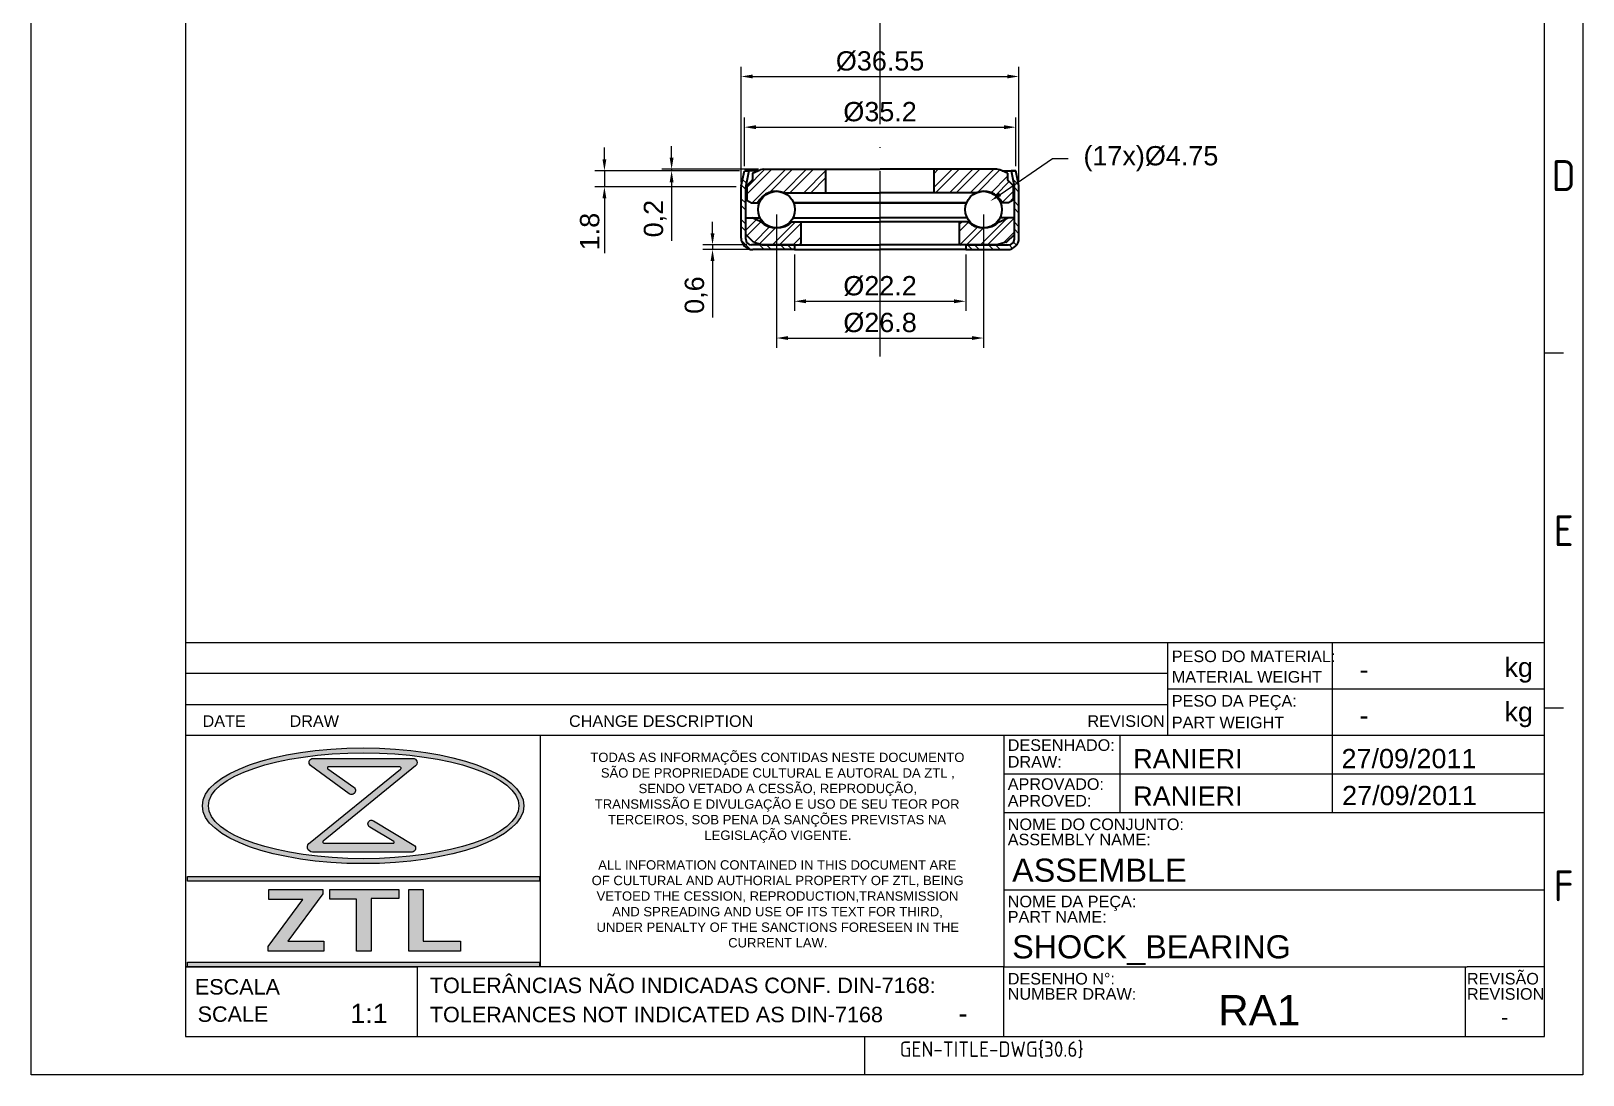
# Model space of a CAD drawing. Header units: millimetres. Extents: x 3311 to 3512, y 1102 to 1383.
# Drawn here: x 3311 to 3512, y 1101.5 to 1236.8 of the extents above; entities that cross this region are included whole.
import ezdxf
from ezdxf import colors
from ezdxf.entities.mleader import LeaderData, LeaderLine
from ezdxf.enums import TextEntityAlignment as Align
from ezdxf.math import Vec2, Vec3

# ---------------------------------------------------------------- set-up
doc = ezdxf.new("R2010")
doc.units = ezdxf.units.MM
doc.linetypes.add('ACAD_ISO04W100', pattern=[30, 24, -3, 0, -3])
for name, color, linetype, lineweight in [('AM_0', 7, 'Continuous', 40), ('AM_4', 1, 'ACAD_ISO04W100', 25), ('AM_5', 3, 'Continuous', 25), ('AM_7', 4, 'Continuous', 35)]:
    doc.layers.add(name, color=color, linetype=linetype, lineweight=lineweight)
doc.styles.add('ACISOTS', font='isocp.shx', dxfattribs={"height": 1})
doc.styles.get("Standard").update_dxf_attribs({"font": 'arial.ttf'})
doc.dimstyles.new('ISO-25', dxfattribs={"dimtxt": 2.5, "dimasz": 1.5, "dimexe": 1.25, "dimexo": 0.625, "dimtad": 1, "dimtxsty": 'Standard', "dimcen": 2.5, "dimadec": 0, "dimazin": 0, "dimtfac": 1, "dimtmove": 0, "dimatfit": 3, "dimfxl": 1, "dimarcsym": 0})

# ---------------------------------------------------------------- blocks, each defined once
blk = doc.blocks.new('*D30')
at = {"layer": 'AM_5', "color": 0, "lineweight": -2}
for p, q in [((3409.89, 1207.83), (3409.89, 1200.51)), ((3432.08, 1207.83), (3432.08, 1200.51)), ((3411.39, 1201.76), (3430.58, 1201.76))]:
    blk.add_line(p, q, dxfattribs=at)
at = {"layer": 'AM_5', "color": 0}
for points in [[(3411.39, 1202.01), (3411.39, 1201.51), (3409.89, 1201.76)], [(3430.58, 1202.01), (3430.58, 1201.51), (3432.08, 1201.76)]]:
    blk.add_solid(points, dxfattribs=at)
at = {"layer": 'Defpoints', "color": 0}
for p in [(3409.89, 1208.46), (3432.08, 1208.46), (3432.08, 1201.76)]:
    blk.add_point(p, dxfattribs=at)
at = {"layer": 'AM_5', "color": 0, "insert": (3420.99, 1203.73), "char_height": 2.5, "attachment_point": 5}
blk.add_mtext('%%C22.2', dxfattribs=at)
blk = doc.blocks.new('*D31')
at = {"layer": 'AM_5', "color": 0, "lineweight": -2}
for p, q in [((3407.57, 1213.01), (3407.57, 1195.75)), ((3434.4, 1213.01), (3434.4, 1195.75)), ((3409.07, 1197), (3432.9, 1197))]:
    blk.add_line(p, q, dxfattribs=at)
at = {"layer": 'AM_5', "color": 0}
for points in [[(3409.07, 1197.25), (3409.07, 1196.75), (3407.57, 1197)], [(3432.9, 1197.25), (3432.9, 1196.75), (3434.4, 1197)]]:
    blk.add_solid(points, dxfattribs=at)
at = {"layer": 'Defpoints', "color": 0}
for p in [(3407.57, 1213.63), (3434.4, 1213.63), (3434.4, 1197)]:
    blk.add_point(p, dxfattribs=at)
at = {"layer": 'AM_5', "color": 0, "insert": (3420.99, 1198.97), "char_height": 2.5, "attachment_point": 5}
blk.add_mtext('%%C26.8', dxfattribs=at)
blk = doc.blocks.new('*D32')
at = {"layer": 'AM_5', "color": 0, "lineweight": -2}
for p, q in [((3403.41, 1219.28), (3403.41, 1225.56)), ((3404.91, 1224.31), (3437.06, 1224.31)), ((3438.56, 1219.28), (3438.56, 1225.56))]:
    blk.add_line(p, q, dxfattribs=at)
at = {"layer": 'AM_5', "color": 0}
for points in [[(3404.91, 1224.56), (3404.91, 1224.06), (3403.41, 1224.31)], [(3437.06, 1224.56), (3437.06, 1224.06), (3438.56, 1224.31)]]:
    blk.add_solid(points, dxfattribs=at)
at = {"layer": 'Defpoints', "color": 0}
for p in [(3438.56, 1224.31), (3403.41, 1218.66), (3438.56, 1218.66)]:
    blk.add_point(p, dxfattribs=at)
at = {"layer": 'AM_5', "color": 0, "insert": (3420.99, 1226.28), "char_height": 2.5, "attachment_point": 5}
blk.add_mtext('%%C35.2', dxfattribs=at)
blk = doc.blocks.new('*D33')
at = {"layer": 'AM_5', "color": 0, "lineweight": -2}
for p, q in [((3402.99, 1217.2), (3402.99, 1232.13)), ((3404.49, 1230.88), (3437.48, 1230.88)), ((3438.98, 1217.2), (3438.98, 1232.13))]:
    blk.add_line(p, q, dxfattribs=at)
at = {"layer": 'AM_5', "color": 0}
for points in [[(3404.49, 1231.13), (3404.49, 1230.63), (3402.99, 1230.88)], [(3437.48, 1231.13), (3437.48, 1230.63), (3438.98, 1230.88)]]:
    blk.add_solid(points, dxfattribs=at)
at = {"layer": 'Defpoints', "color": 0}
for p in [(3438.98, 1230.88), (3402.99, 1216.58), (3438.98, 1216.58)]:
    blk.add_point(p, dxfattribs=at)
at = {"layer": 'AM_5', "color": 0, "insert": (3420.99, 1232.85), "char_height": 2.5, "attachment_point": 5}
blk.add_mtext('%%C36.55', dxfattribs=at)
blk = doc.blocks.new('*D34')
at = {"layer": 'AM_5', "color": 0, "lineweight": -2}
for p, q in [((3399.29, 1210.56), (3399.29, 1212.06)), ((3403.72, 1209.06), (3398.04, 1209.06)), ((3403.87, 1208.46), (3398.04, 1208.46)), ((3399.29, 1209.06), (3399.29, 1208.46)), ((3399.29, 1206.96), (3399.29, 1199.66))]:
    blk.add_line(p, q, dxfattribs=at)
at = {"layer": 'AM_5', "color": 0}
for points in [[(3399.04, 1210.56), (3399.54, 1210.56), (3399.29, 1209.06)], [(3399.04, 1206.96), (3399.54, 1206.96), (3399.29, 1208.46)]]:
    blk.add_solid(points, dxfattribs=at)
at = {"layer": 'Defpoints', "color": 0}
for p in [(3399.29, 1208.46), (3404.34, 1209.06), (3404.49, 1208.46)]:
    blk.add_point(p, dxfattribs=at)
at = {"layer": 'AM_5', "color": 0, "insert": (3397.17, 1202.56), "char_height": 2.5, "attachment_point": 5, "rotation": 90}
blk.add_mtext('0,6', dxfattribs=at)
blk = doc.blocks.new('*D35')
at = {"layer": 'AM_5', "color": 0, "lineweight": -2}
for p, q in [((3393.99, 1220.36), (3393.99, 1221.86)), ((3405.24, 1218.86), (3392.74, 1218.86)), ((3402.79, 1218.66), (3392.74, 1218.66)), ((3393.99, 1218.86), (3393.99, 1218.66)), ((3393.99, 1217.16), (3393.99, 1209.58))]:
    blk.add_line(p, q, dxfattribs=at)
at = {"layer": 'AM_5', "color": 0}
for points in [[(3393.74, 1220.36), (3394.24, 1220.36), (3393.99, 1218.86)], [(3393.74, 1217.16), (3394.24, 1217.16), (3393.99, 1218.66)]]:
    blk.add_solid(points, dxfattribs=at)
at = {"layer": 'Defpoints', "color": 0}
for p in [(3393.99, 1218.66), (3403.41, 1218.66), (3405.86, 1218.86)]:
    blk.add_point(p, dxfattribs=at)
at = {"layer": 'AM_5', "color": 0, "insert": (3391.87, 1212.47), "char_height": 2.5, "attachment_point": 5, "rotation": 90}
blk.add_mtext('0,2', dxfattribs=at)
blk = doc.blocks.new('*D36')
at = {"layer": 'AM_5', "color": 0, "lineweight": -2}
for p, q in [((3385.29, 1220.16), (3385.29, 1221.66)), ((3402.79, 1218.66), (3384.04, 1218.66)), ((3385.29, 1218.66), (3385.29, 1216.58)), ((3402.37, 1216.58), (3384.04, 1216.58)), ((3385.29, 1215.08), (3385.29, 1208.01))]:
    blk.add_line(p, q, dxfattribs=at)
at = {"layer": 'AM_5', "color": 0}
for points in [[(3385.04, 1220.16), (3385.54, 1220.16), (3385.29, 1218.66)], [(3385.04, 1215.08), (3385.54, 1215.08), (3385.29, 1216.58)]]:
    blk.add_solid(points, dxfattribs=at)
at = {"layer": 'Defpoints', "color": 0}
for p in [(3403.41, 1218.66), (3385.29, 1216.58), (3402.99, 1216.58)]:
    blk.add_point(p, dxfattribs=at)
at = {"layer": 'AM_5', "color": 0, "insert": (3383.39, 1210.79), "char_height": 2.5, "attachment_point": 5, "rotation": 90}
blk.add_mtext('1.8', dxfattribs=at)

msp = doc.modelspace()

# ---------------------------------------------------------------- hatches: boundary and pattern name
h = msp.add_hatch(color=256)
edge = h.paths.add_edge_path()
edge.add_ellipse((3354.036, 1136.406), major_axis=(20.817, 0), ratio=0.3599074, start_angle=191.45916, end_angle=452.8175)
edge.add_ellipse((3354.036, 1136.406), major_axis=(20.817, 0), ratio=0.3599074, start_angle=92.8175, end_angle=191.45916)
edge = h.paths.add_edge_path(flags=16)
edge.add_ellipse((3354.1, 1136.406), major_axis=(20.11, 0), ratio=0.3406642, start_angle=93.06698, end_angle=371.45916)
edge.add_ellipse((3354.1, 1136.406), major_axis=(20.11, 0), ratio=0.3406642, start_angle=11.45916, end_angle=93.06698)
h = msp.add_hatch(color=256)
edge = h.paths.add_edge_path()
edge.add_line((3358.887, 1141.153), (3347.17, 1131.663))
edge.add_arc((3347.482, 1131.079), 0.662, 118.14094, 270)
edge.add_line((3347.482, 1130.417), (3360.368, 1130.417))
edge.add_arc((3360.352, 1130.905), 0.488, 271.96853, 418.91083)
edge.add_line((3360.604, 1131.323), (3355.386, 1134.47))
edge.add_arc((3355.139, 1134.064), 0.475, 58.66819, 238.80525)
edge.add_line((3354.893, 1133.658), (3358.01, 1131.77))
edge.add_arc((3357.941, 1131.672), 0.12, -90, 54.65447, ccw=False)
edge.add_line((3357.941, 1131.552), (3348.96, 1131.552))
edge.add_arc((3348.986, 1131.717), 0.167, 129.23635, 260.82262, ccw=False)
edge.add_line((3348.881, 1131.846), (3360.811, 1141.589))
edge.add_arc((3360.5, 1142.017), 0.529, 306.0702, 450)
edge.add_line((3360.5, 1142.546), (3347.563, 1142.546))
edge.add_arc((3347.543, 1142.034), 0.513, 87.72721, 233.74708)
edge.add_line((3347.239, 1141.62), (3352.209, 1137.976))
edge.add_arc((3352.529, 1138.394), 0.527, 232.47139, 414.7334)
edge.add_line((3352.834, 1138.824), (3349.485, 1141.191))
edge.add_arc((3349.552, 1141.319), 0.144, 90, 242.52347, ccw=False)
edge.add_line((3349.552, 1141.463), (3358.805, 1141.463))
edge.add_arc((3358.776, 1141.289), 0.176, -50.99642, 80.76554, ccw=False)
for points in [[(3331.308, 1126.637), (3376.9, 1126.637), (3376.9, 1127.242), (3331.308, 1127.242)], [(3341.737, 1118.191), (3341.737, 1117.592), (3348.93, 1117.592), (3348.93, 1118.857), (3344.268, 1118.857), (3348.797, 1124.982), (3348.797, 1125.581), (3341.803, 1125.581), (3341.803, 1124.25), (3346.233, 1124.25)], [(3349.729, 1124.316), (3353.193, 1124.316), (3353.193, 1117.592), (3355.091, 1117.592), (3355.091, 1124.383), (3358.655, 1124.383), (3358.655, 1125.581), (3349.729, 1125.581)], [(3366.648, 1117.559), (3366.648, 1118.857), (3361.819, 1118.857), (3361.819, 1125.581), (3359.954, 1125.581), (3359.954, 1117.559)], [(3376.9, 1116.144), (3331.308, 1116.144), (3331.308, 1115.54), (3376.9, 1115.54)]]:
    msp.add_hatch(color=256).paths.add_polyline_path(points)
at = {"layer": 'AM_7'}
h = msp.add_hatch(dxfattribs=at)
h.set_pattern_fill('ANSI32', color=256, scale=0.2, angle=90, style=0)
h.set_pattern_definition([(135, (-194.4143, -43.1732), (-1.3470384, -1.3470384), []), (135, (-194.4143, -42.2752), (-1.3470384, -1.3470384), [])])
h.paths.add_polyline_path([(3403.59, 1216.579, -0.0518085), (3403.606, 1216.733), (3404.01, 1218.656), (3403.41, 1218.656), (3403.006, 1216.733, 0.0518085), (3402.99, 1216.579), (3402.99, 1209.956, 0.4142136), (3404.49, 1208.456), (3409.89, 1208.456), (3409.89, 1209.056), (3404.34, 1209.056, -0.4142136), (3403.59, 1209.806)])
h.paths.add_polyline_path([(3438.981, 1216.579, 0.0518085), (3438.965, 1216.733), (3438.56, 1218.656), (3437.96, 1218.656), (3438.365, 1216.733, -0.0518085), (3438.381, 1216.579), (3438.381, 1209.806, -0.4142136), (3437.631, 1209.056), (3432.081, 1209.056), (3432.081, 1208.456), (3437.481, 1208.456, 0.4142136), (3438.981, 1209.956)])
h = msp.add_hatch(dxfattribs=at)
h.set_pattern_fill('ANSI32', color=256, scale=0.2, style=0)
h.set_pattern_definition([(45, (-194.4143, -43.1732), (-1.3470384, 1.3470384), []), (45, (-193.5163, -43.1732), (-1.3470384, 1.3470384), [])])
h.paths.add_polyline_path([(3413.985, 1218.856), (3405.863, 1218.856, 0.0990195), (3405.478, 1218.78), (3404.463, 1218.356), (3404.463, 1217.476, -0.4142136), (3404.343, 1217.356), (3404.337, 1217.356), (3403.735, 1216.754), (3403.735, 1214.853), (3404.335, 1214.506), (3405.125, 1214.506, -0.3886312), (3408.605, 1215.806), (3413.985, 1215.806)])
h.paths.add_polyline_path([(3437.508, 1217.476), (3437.508, 1218.356), (3436.493, 1218.78, 0.0990195), (3436.108, 1218.856), (3427.985, 1218.856), (3427.985, 1215.806), (3433.366, 1215.806, -0.3886312), (3436.845, 1214.506), (3437.635, 1214.506), (3438.235, 1214.853), (3438.235, 1216.754), (3437.634, 1217.356), (3437.628, 1217.356, -0.4142136)])
h.paths.add_polyline_path([(3410.74, 1212.056), (3409.615, 1212.056, -0.3922323), (3405.535, 1212.056), (3404.435, 1212.556), (3403.59, 1212.556), (3403.59, 1210.406), (3404.59, 1209.406), (3404.64, 1209.406), (3405.84, 1209.056), (3409.89, 1209.056), (3410.54, 1209.056, 0.4142136), (3410.74, 1209.256)])
h.paths.add_polyline_path([(3438.381, 1212.556), (3437.536, 1212.556), (3436.436, 1212.056, -0.3922323), (3432.356, 1212.056), (3431.231, 1212.056), (3431.231, 1209.256, 0.4142136), (3431.431, 1209.056), (3432.081, 1209.056), (3436.131, 1209.056), (3437.331, 1209.406), (3437.381, 1209.406), (3438.381, 1210.406)])

# ---------------------------------------------------------------- linework, layer by layer
at = {"color": 135, "lineweight": 25}
for p, q in [((3311.026, 1101.54), (3311.026, 1382.54)), ((3512.026, 1382.54), (3512.026, 1101.54)), ((3509.526, 1195.04), (3507.026, 1195.04)), ((3509.526, 1149.04), (3507.026, 1149.04)), ((3419.026, 1101.54), (3419.026, 1106.54)), ((3512.026, 1101.54), (3311.026, 1101.54))]:
    msp.add_line(p, q, dxfattribs=at)
for p, q in [((3331.026, 1377.54), (3331.026, 1106.54)), ((3507.026, 1106.54), (3507.026, 1377.54)), ((3331.026, 1157.54), (3507.026, 1157.54)), ((3331.026, 1157.54), (3331.026, 1106.54)), ((3331.026, 1157.54), (3458.273, 1157.54)), ((3458.273, 1145.54), (3458.273, 1157.54)), ((3479.526, 1157.54), (3479.526, 1151.54)), ((3507.026, 1106.54), (3507.026, 1157.54)), ((3458.273, 1153.54), (3331.026, 1153.54)), ((3458.273, 1151.54), (3507.026, 1151.54)), ((3479.526, 1151.54), (3479.526, 1145.54)), ((3331.026, 1149.54), (3458.273, 1149.54)), ((3331.026, 1145.54), (3437.026, 1145.54)), ((3376.959, 1145.54), (3376.959, 1115.54)), ((3437.026, 1145.54), (3437.026, 1126.54)), ((3437.026, 1145.54), (3507.026, 1145.54)), ((3452.026, 1145.54), (3452.026, 1135.54)), ((3479.526, 1145.54), (3479.526, 1135.54)), ((3347.563, 1142.546), (3360.5, 1142.546)), ((3437.026, 1140.54), (3507.026, 1140.54)), ((3437.026, 1135.54), (3507.026, 1135.54)), ((3331.308, 1126.637), (3331.308, 1127.242)), ((3331.308, 1127.242), (3376.9, 1127.242)), ((3376.9, 1126.637), (3331.308, 1126.637)), ((3376.9, 1127.242), (3376.9, 1126.637)), ((3437.026, 1126.54), (3437.026, 1115.54)), ((3341.737, 1118.191), (3346.233, 1124.25)), ((3341.803, 1124.25), (3341.803, 1125.581)), ((3341.803, 1125.581), (3348.797, 1125.581)), ((3346.233, 1124.25), (3341.803, 1124.25)), ((3348.797, 1124.982), (3344.268, 1118.857)), ((3348.797, 1125.581), (3348.797, 1124.982)), ((3349.729, 1124.316), (3349.729, 1125.581)), ((3349.729, 1125.581), (3358.655, 1125.581)), ((3353.193, 1124.316), (3349.729, 1124.316)), ((3353.193, 1117.592), (3353.193, 1124.316)), ((3355.091, 1124.383), (3355.091, 1117.592)), ((3358.655, 1124.383), (3355.091, 1124.383)), ((3358.655, 1125.581), (3358.655, 1124.383)), ((3359.954, 1117.559), (3359.954, 1125.581)), ((3359.954, 1125.581), (3361.819, 1125.581)), ((3361.819, 1125.581), (3361.819, 1118.857)), ((3437.026, 1125.54), (3507.026, 1125.54)), ((3341.737, 1117.592), (3341.737, 1118.191)), ((3348.93, 1117.592), (3341.737, 1117.592)), ((3344.268, 1118.857), (3348.93, 1118.857)), ((3348.93, 1118.857), (3348.93, 1117.592)), ((3355.091, 1117.592), (3353.193, 1117.592)), ((3361.819, 1118.857), (3366.648, 1118.857)), ((3366.648, 1118.857), (3366.648, 1117.559)), ((3331.308, 1116.144), (3376.9, 1116.144)), ((3331.308, 1115.54), (3331.308, 1116.144)), ((3366.648, 1117.559), (3359.954, 1117.559)), ((3376.9, 1116.144), (3376.9, 1115.54)), ((3331.026, 1115.54), (3361.026, 1115.54)), ((3437.026, 1115.54), (3331.026, 1115.54)), ((3376.9, 1115.54), (3331.308, 1115.54)), ((3361.026, 1115.54), (3361.026, 1106.54)), ((3437.026, 1106.54), (3437.026, 1115.54)), ((3437.026, 1115.54), (3497.026, 1115.54)), ((3496.779, 1115.54), (3496.779, 1106.54)), ((3507.026, 1115.54), (3497.026, 1115.54)), ((3331.026, 1106.54), (3507.026, 1106.54)), ((3331.026, 1106.54), (3507.026, 1106.54))]:
    msp.add_line(p, q)
msp.add_lwpolyline([(3347.563, 1142.546), (3360.5, 1142.546, -0.7260746), (3360.811, 1141.589), (3348.881, 1131.846, 0.646844), (3348.96, 1131.552), (3357.941, 1131.552, 0.7309147), (3358.01, 1131.77), (3354.893, 1133.658, -1.0011968), (3355.386, 1134.47), (3360.604, 1131.323, -0.7463434), (3360.368, 1130.417), (3347.482, 1130.417, -0.7802957), (3347.17, 1131.663), (3358.887, 1141.153, 0.6479319), (3358.805, 1141.463), (3349.552, 1141.463, 0.7849705), (3349.485, 1141.191), (3352.834, 1138.824, -1.0199372), (3352.209, 1137.976), (3347.239, 1141.62, -0.7400952), (3347.563, 1142.546, -0.2577936)], format="xyb")
for centre, major_axis, ratio in [((3354.036, 1136.406), (-20.817, 0), 0.3599074), ((3354.1, 1136.406), (-20.11, 0), 0.3406642)]:
    msp.add_ellipse(centre, major_axis=major_axis, ratio=ratio)
at = {"layer": 'AM_0'}
for p, q in [((3403.006, 1216.733), (3403.41, 1218.656)), ((3405.183, 1218.656), (3403.41, 1218.656)), ((3403.41, 1218.656), (3404.01, 1218.656)), ((3404.01, 1218.656), (3403.606, 1216.733)), ((3404.463, 1218.356), (3405.478, 1218.78)), ((3404.463, 1218.356), (3404.463, 1217.476)), ((3405.863, 1218.856), (3420.985, 1218.856)), ((3413.985, 1215.806), (3413.985, 1218.856)), ((3436.108, 1218.856), (3420.985, 1218.856)), ((3427.985, 1215.806), (3427.985, 1218.856)), ((3437.508, 1218.356), (3436.493, 1218.78)), ((3436.788, 1218.656), (3438.56, 1218.656)), ((3437.508, 1218.356), (3437.508, 1217.476)), ((3438.56, 1218.656), (3437.96, 1218.656)), ((3437.96, 1218.656), (3438.365, 1216.733)), ((3438.965, 1216.733), (3438.56, 1218.656)), ((3402.99, 1209.956), (3402.99, 1216.579)), ((3403.59, 1209.806), (3403.59, 1216.579)), ((3403.735, 1216.754), (3404.337, 1217.356)), ((3403.735, 1216.754), (3403.735, 1214.853)), ((3404.343, 1217.356), (3404.337, 1217.356)), ((3437.628, 1217.356), (3437.634, 1217.356)), ((3438.235, 1216.754), (3437.634, 1217.356)), ((3438.235, 1216.754), (3438.235, 1214.853)), ((3438.381, 1209.806), (3438.381, 1216.579)), ((3438.981, 1209.956), (3438.981, 1216.579)), ((3403.735, 1214.853), (3404.335, 1214.506)), ((3404.335, 1214.506), (3405.367, 1214.506)), ((3408.605, 1215.806), (3420.985, 1215.806)), ((3420.985, 1214.506), (3409.783, 1214.506)), ((3409.783, 1214.506), (3420.985, 1214.506)), ((3433.366, 1215.806), (3420.985, 1215.806)), ((3432.188, 1214.506), (3420.985, 1214.506)), ((3420.985, 1214.506), (3432.188, 1214.506)), ((3437.635, 1214.506), (3436.604, 1214.506)), ((3438.235, 1214.853), (3437.635, 1214.506)), ((3403.59, 1210.406), (3403.59, 1212.556)), ((3403.59, 1212.556), (3405.14, 1212.556)), ((3404.435, 1212.556), (3405.457, 1212.556)), ((3405.535, 1212.056), (3404.435, 1212.556)), ((3405.535, 1212.056), (3405.797, 1212.056)), ((3409.353, 1212.056), (3420.99, 1212.056)), ((3409.353, 1212.056), (3420.99, 1212.056)), ((3409.353, 1212.056), (3409.615, 1212.056)), ((3409.693, 1212.556), (3420.99, 1212.556)), ((3410.74, 1212.056), (3410.74, 1209.256)), ((3432.278, 1212.556), (3420.981, 1212.556)), ((3432.618, 1212.056), (3420.981, 1212.056)), ((3432.618, 1212.056), (3420.981, 1212.056)), ((3431.231, 1212.056), (3431.231, 1209.256)), ((3432.618, 1212.056), (3432.356, 1212.056)), ((3436.436, 1212.056), (3436.174, 1212.056)), ((3436.436, 1212.056), (3437.536, 1212.556)), ((3437.536, 1212.556), (3436.514, 1212.556)), ((3438.381, 1212.556), (3436.831, 1212.556)), ((3438.381, 1210.406), (3438.381, 1212.556)), ((3404.59, 1209.406), (3403.59, 1210.406)), ((3437.381, 1209.406), (3438.381, 1210.406)), ((3409.89, 1209.056), (3404.34, 1209.056)), ((3409.89, 1208.456), (3404.49, 1208.456)), ((3404.64, 1209.406), (3404.59, 1209.406)), ((3404.64, 1209.406), (3405.84, 1209.056)), ((3405.74, 1209.056), (3420.99, 1209.056)), ((3405.74, 1209.056), (3420.99, 1209.056)), ((3409.89, 1209.056), (3420.99, 1209.056)), ((3409.89, 1209.056), (3409.89, 1208.456)), ((3409.89, 1209.056), (3420.99, 1209.056)), ((3409.89, 1208.456), (3420.985, 1208.456)), ((3436.231, 1209.056), (3420.981, 1209.056)), ((3436.231, 1209.056), (3420.981, 1209.056)), ((3432.081, 1209.056), (3420.981, 1209.056)), ((3432.081, 1209.056), (3420.981, 1209.056)), ((3432.081, 1208.456), (3420.985, 1208.456)), ((3432.081, 1209.056), (3432.081, 1208.456)), ((3432.081, 1209.056), (3437.631, 1209.056)), ((3432.081, 1208.456), (3437.481, 1208.456)), ((3437.331, 1209.406), (3436.131, 1209.056)), ((3437.331, 1209.406), (3437.381, 1209.406))]:
    msp.add_line(p, q, dxfattribs=at)
for centre in [(3407.575, 1213.631), (3434.396, 1213.631)]:
    msp.add_circle(centre, 2.375, dxfattribs=at)
for centre, radius, start, end in [((3405.863, 1217.856), 1, 90, 112.61986), ((3436.108, 1217.856), 1, 67.38014, 90), ((3403.74, 1216.579), 0.75, 168.13698, 180), ((3404.34, 1216.579), 0.75, 168.13698, 180), ((3404.343, 1217.476), 0.12, 270, 0), ((3437.628, 1217.476), 0.12, 180, 270), ((3437.631, 1216.579), 0.75, 0, 11.86302), ((3438.231, 1216.579), 0.75, 0, 11.86302), ((3407.575, 1213.256), 2.75, 68.0136, 152.96431), ((3434.396, 1213.256), 2.75, 27.03569, 111.9864), ((3407.575, 1214.256), 3, 227.16657, 312.83343), ((3434.396, 1214.256), 3, 227.16657, 312.83343), ((3404.49, 1209.956), 1.5, 180, 270), ((3404.34, 1209.806), 0.75, 180, 270), ((3410.54, 1209.256), 0.2, 270, 0), ((3431.431, 1209.256), 0.2, 180, 270), ((3437.481, 1209.956), 1.5, 270, 0), ((3437.631, 1209.806), 0.75, 270, 0)]:
    msp.add_arc(centre, radius, start, end, dxfattribs=at)
at = {"layer": 'AM_4'}
msp.add_line((3420.985, 1194.622), (3420.985, 1349.027), dxfattribs=at)

# ---------------------------------------------------------------- texts
at = {"color": 135, "lineweight": 25, "style": 'ACISOTS'}
for s, p in [('D', (3509.526, 1218.04)), ('E', (3509.526, 1172.04)), ('F', (3509.526, 1126.04))]:
    msp.add_text(s, height=4, dxfattribs=at).set_placement(p, align=Align.MIDDLE)
for s, height, p in [('PESO DO MATERIAL:', 1.5, (3458.777, 1155.018)), ('MATERIAL WEIGHT', 1.5, (3458.777, 1152.361)), ('kg', 2.5, (3501.858, 1153.1)), ('PESO DA PEÇA:', 1.5, (3458.777, 1149.253)), ('kg', 2.5, (3501.858, 1147.332)), ('DATE', 1.5, (3333.241, 1146.629)), ('DRAW', 1.5, (3344.509, 1146.629)), ('CHANGE DESCRIPTION', 1.5, (3380.703, 1146.629)), ('REVISION', 1.5, (3447.852, 1146.629)), ('PART WEIGHT', 1.5, (3458.777, 1146.454)), ('DESENHADO:', 1.5, (3437.529, 1143.52)), ('DRAW:', 1.5, (3437.529, 1141.363)), ('APROVADO:', 1.5, (3437.529, 1138.469)), ('APROVED:', 1.5, (3437.529, 1136.311)), ('NOME DO CONJUNTO:', 1.5, (3437.529, 1133.259)), ('ASSEMBLY NAME:', 1.5, (3437.529, 1131.284)), ('NOME DA PEÇA:', 1.5, (3437.529, 1123.259)), ('PART NAME:', 1.5, (3437.529, 1121.284)), ('ESCALA', 2, (3332.238, 1111.958)), ('TOLERÂNCIAS NÃO INDICADAS CONF. DIN-7168:', 2, (3362.682, 1112.144)), ('DESENHO N%%d:', 1.5, (3437.529, 1113.259)), ('REVISÃO', 1.5, (3497.002, 1113.259)), ('NUMBER DRAW:', 1.5, (3437.529, 1111.284)), ('REVISION', 1.5, (3497.002, 1111.284)), ('SCALE', 2, (3332.599, 1108.424)), ('TOLERANCES NOT INDICATED AS DIN-7168', 2, (3362.682, 1108.369))]:
    msp.add_text(s, height=height).set_placement(p)
at = {"linetype": 'Continuous', "char_height": 1.21, "attachment_point": 1}
for s, insert in [('\\pi-0.030453;TODAS AS INFORMAÇÕES CONTIDAS NESTE DOCUMENTO \\P\\pi1.3368;SÃO DE PROPRIEDADE CULTURAL E AUTORAL DA ZTL , \\P\\pi6.2214;SENDO VETADO A CESSÃO, REPRODUÇÃO, \\P\\pi0.5502;TRANSMISSÃO E DIVULGAÇÃO E USO DE SEU TEOR POR \\P\\pi2.2748;TERCEIROS, SOB PENA DA SANÇÕES PREVISTAS NA \\P\\pi14.743;LEGISLAÇÃO VIGENTE.', (3383.491, 1143.288)), ('\\pi0.99054;ALL INFORMATION CONTAINED IN THIS DOCUMENT ARE \\P\\pi0.14494;OF CULTURAL AND AUTHORIAL PROPERTY OF ZTL, BEING  \\P\\pi0.78254;VETOED THE CESSION, REPRODUCTION,TRANSMISSION \\P\\pi2.8043;AND SPREADING AND USE OF ITS TEXT FOR THIRD, \\P\\pi0.77387;UNDER PENALTY OF THE SANCTIONS FORESEEN IN THE \\P\\pi17.825;CURRENT LAW.', (3383.491, 1129.355))]:
    msp.add_mtext_dynamic_manual_height_columns(s, width=48.28462, gutter_width=12.5, heights=[0], dxfattribs=dict(at, insert=insert))
for p in [(3483.087, 1154.067), (3483.087, 1148.117)]:
    msp.add_attdef('-', text='', height=2.5).set_placement(p, align=Align.MIDDLE_LEFT)
for tag, p, height in [('RANIERI', (3453.778, 1141.245), 2.5), ('27/09/2011', (3480.755, 1141.274), 2.5), ('RANIERI', (3453.776, 1136.407), 2.5), ('27/09/2011', (3480.835, 1136.49), 2.5), ('ASSEMBLE', (3438.094, 1126.564), 3), ('SHOCK_BEARING', (3438.094, 1116.64), 3), ('RA1', (3464.788, 1107.981), 3.911)]:
    msp.add_attdef(tag, p, '', height=height)
for tag, height, p in [('1:1', 2.5, (3354.801, 1109.518)), ('-', 2.5, (3431.734, 1109.518)), ('-', 1.956, (3501.884, 1109.029))]:
    msp.add_attdef(tag, text='', height=height).set_placement(p, align=Align.MIDDLE_CENTER)
at = {"color": 135, "style": 'ACISOTS'}
msp.add_attdef('GEN-TITLE-DWG{30.6}', (3423.529, 1103.886), '', height=2, dxfattribs=at)

# ---------------------------------------------------------------- dimensions: what is measured, and where the dimension line sits
at = {"layer": 'AM_5'}
for base, p1, p2, text, picture, middle in [((3438.981, 1230.879), (3402.99, 1216.579), (3438.981, 1216.579), '%%C36.55', '*D33', (3420.985, 1232.851)), ((3438.56, 1224.307), (3403.41, 1218.656), (3438.56, 1218.656), '%%C35.2', '*D32', (3420.985, 1226.279)), ((3434.396, 1196.997), (3407.575, 1213.631), (3434.396, 1213.631), '%%C26.8', '*D31', (3420.985, 1198.968)), ((3432.081, 1201.761), (3409.89, 1208.456), (3432.081, 1208.456), '%%C22.2', '*D30', (3420.985, 1203.732))]:
    dim = msp.add_linear_dim(base=base, p1=p1, p2=p2, text=text, dimstyle='ISO-25', dxfattribs=at)
    dim.commit()
    dim.dimension.update_dxf_attribs({"geometry": picture, "text_midpoint": middle})
dim = msp.add_linear_dim(base=(3385.288, 1216.579), p1=(3403.41, 1218.656), p2=(3402.99, 1216.579), angle=90, text='1.8', dimstyle='ISO-25', dxfattribs=at)
dim.commit()
dim.dimension.update_dxf_attribs({"geometry": '*D36', "text_midpoint": (3383.386, 1210.793)})
dim = msp.add_linear_dim(base=(3393.993, 1218.656), p1=(3405.863, 1218.856), p2=(3403.41, 1218.656), angle=90, dimstyle='ISO-25', dxfattribs=at)
dim.commit()
dim.dimension.update_dxf_attribs({"geometry": '*D35', "text_midpoint": (3393.993, 1212.471), "dimtype": 160})
dim = msp.add_linear_dim(base=(3399.295, 1208.456), p1=(3404.34, 1209.056), p2=(3404.49, 1208.456), angle=90, dimstyle='ISO-25', dxfattribs=at)
dim.commit()
dim.dimension.update_dxf_attribs({"geometry": '*D34', "text_midpoint": (3397.167, 1202.557)})

# ---------------------------------------------------------------- leaders
ml = msp.add_multileader_mtext('Standard', dxfattribs=at)
ml.set_content('(17x)%%C4.75', color=256)
ml.set_leader_properties()
ml.build(insert=Vec2(0, 0))
ml.multileader.update_dxf_attribs({"arrow_head_size": 1.5})
ctx = ml.context
ctx.base_point, ctx.char_height, ctx.arrow_head_size, ctx.plane_origin = Vec3(3445.331, 1220.246), 2.5, 1.5, Vec3(3435.307, 1214.754)
notes = []
notes.append((ctx, [(0, (1, 1, 0), (3443.331, 1220.246), (1, 0), 2, [(0, [(3435.307, 1214.754)], 0, [])])]))
ctx.mtext.insert, ctx.mtext.flow_direction = Vec3(3447.331, 1221.863), 5
for ctx, leaders in notes:
    for number, flags, end, landing, length, lines in leaders:
        leader = LeaderData()
        leader.index, (leader.has_last_leader_line, leader.has_dogleg_vector, leader.attachment_direction) = number, flags
        leader.last_leader_point, leader.dogleg_vector, leader.dogleg_length = Vec3(end), Vec3(landing), length
        for number, points, colour, breaks in lines:
            line = LeaderLine()
            line.index, line.vertices, line.color, line.breaks = number, Vec3.list(points), colors.encode_raw_color(colour), breaks
            leader.lines.append(line)
        ctx.leaders.append(leader)

doc.saveas('drawing.dxf')
